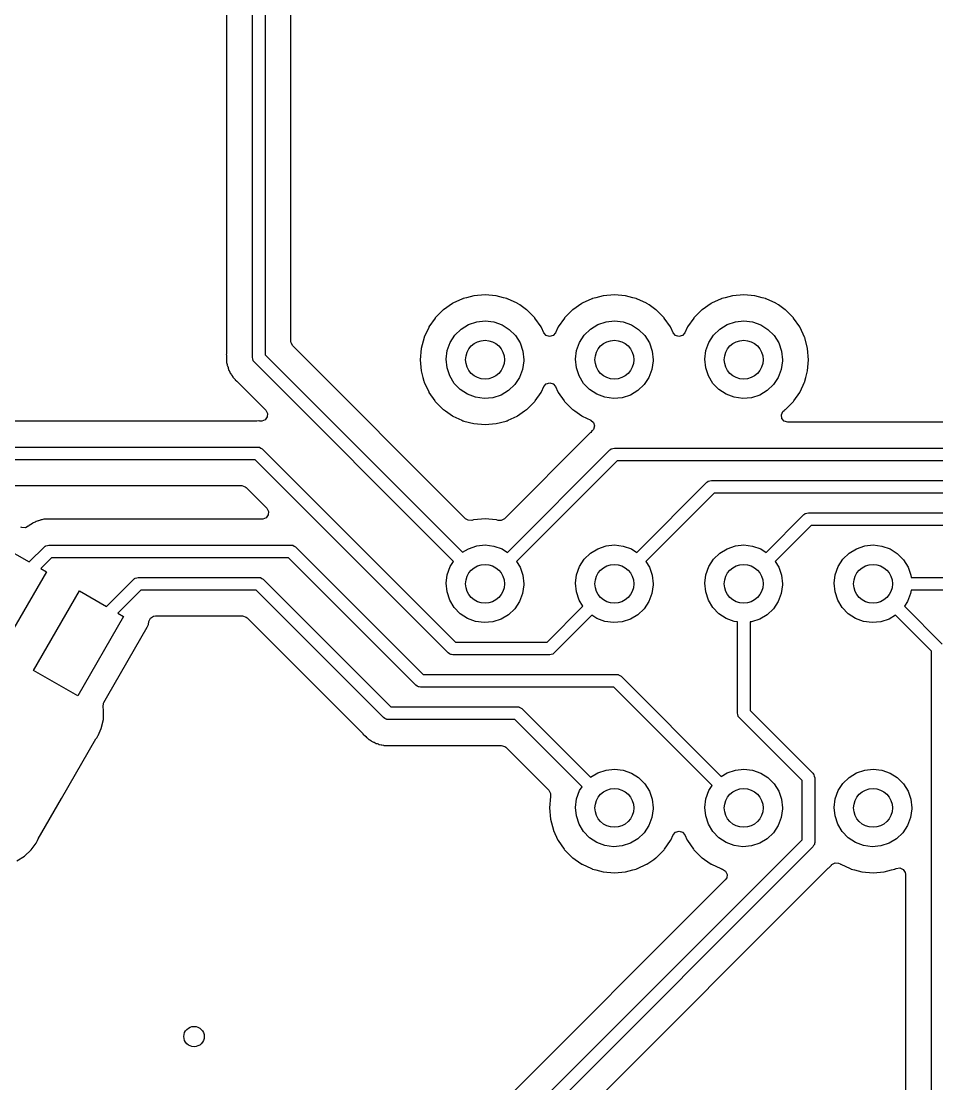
# Model space of a CAD drawing. Extents: x 189 to 319, y -167 to -61.
# Drawn here: x 236 to 253.98, y -136.18 to -115.32 of the extents above; entities that cross this region are included whole.
import ezdxf

# ---------------------------------------------------------------- set-up
doc = ezdxf.new("R2010")
doc.units = 0
doc.layers.add('BLACK', color=7, linetype='CONTINUOUS')

msp = doc.modelspace()

# ---------------------------------------------------------------- linework, layer by layer
at = {"layer": 'BLACK', "linetype": 'CONTINUOUS'}
for p, q in [((240.54, -121.921), (240.54, -111.03)), ((240.79, -110.978), (240.79, -121.869)), ((241.298, -121.606), (241.298, -111.057)), ((240.031, -112.582), (240.031, -121.842)), ((244.669, -120.77), (244.477, -120.859)), ((244.674, -120.768), (244.669, -120.77)), ((244.669, -120.77), (244.669, -120.77)), ((244.679, -120.766), (244.674, -120.768)), ((244.745, -120.749), (244.679, -120.766)), ((244.679, -120.766), (244.679, -120.766)), ((244.889, -120.71), (244.745, -120.749)), ((245.11, -120.691), (244.889, -120.71)), ((245.331, -120.71), (245.11, -120.691)), ((245.475, -120.749), (245.331, -120.71)), ((245.541, -120.766), (245.475, -120.749)), ((245.546, -120.768), (245.541, -120.766)), ((245.541, -120.766), (245.541, -120.766)), ((245.551, -120.77), (245.546, -120.768)), ((245.743, -120.859), (245.551, -120.77)), ((245.551, -120.77), (245.551, -120.77)), ((247.209, -120.77), (247.017, -120.859)), ((247.214, -120.768), (247.209, -120.77)), ((247.209, -120.77), (247.209, -120.77)), ((247.219, -120.766), (247.214, -120.768)), ((247.285, -120.749), (247.219, -120.766)), ((247.219, -120.766), (247.219, -120.766)), ((247.429, -120.71), (247.285, -120.749)), ((247.65, -120.691), (247.429, -120.71)), ((247.871, -120.71), (247.65, -120.691)), ((248.015, -120.749), (247.871, -120.71)), ((248.081, -120.766), (248.015, -120.749)), ((248.086, -120.768), (248.081, -120.766)), ((248.081, -120.766), (248.081, -120.766)), ((248.091, -120.77), (248.086, -120.768)), ((248.283, -120.859), (248.091, -120.77)), ((248.091, -120.77), (248.091, -120.77)), ((249.749, -120.77), (249.557, -120.859)), ((249.754, -120.768), (249.749, -120.77)), ((249.749, -120.77), (249.749, -120.77)), ((249.759, -120.766), (249.754, -120.768)), ((249.825, -120.749), (249.759, -120.766)), ((249.759, -120.766), (249.759, -120.766)), ((249.969, -120.71), (249.825, -120.749)), ((250.19, -120.691), (249.969, -120.71)), ((250.411, -120.71), (250.19, -120.691)), ((250.555, -120.749), (250.411, -120.71)), ((250.621, -120.766), (250.555, -120.749)), ((250.626, -120.768), (250.621, -120.766)), ((250.621, -120.766), (250.621, -120.766)), ((250.631, -120.77), (250.626, -120.768)), ((250.823, -120.859), (250.631, -120.77)), ((250.631, -120.77), (250.631, -120.77)), ((244.295, -120.986), (244.29, -120.989)), ((244.468, -120.865), (244.295, -120.986)), ((244.295, -120.986), (244.295, -120.986)), ((244.472, -120.862), (244.468, -120.865)), ((244.468, -120.865), (244.468, -120.865)), ((244.477, -120.859), (244.472, -120.862)), ((244.477, -120.859), (244.477, -120.859)), ((245.748, -120.862), (245.743, -120.859)), ((245.743, -120.859), (245.743, -120.859)), ((245.791, -120.892), (245.748, -120.862)), ((245.925, -120.986), (245.791, -120.892)), ((245.93, -120.989), (245.925, -120.986)), ((245.925, -120.986), (245.925, -120.986)), ((246.835, -120.986), (246.83, -120.989)), ((247.008, -120.865), (246.835, -120.986)), ((246.835, -120.986), (246.835, -120.986)), ((247.012, -120.862), (247.008, -120.865)), ((247.008, -120.865), (247.008, -120.865)), ((247.017, -120.859), (247.012, -120.862)), ((247.017, -120.859), (247.017, -120.859)), ((248.288, -120.862), (248.283, -120.859)), ((248.283, -120.859), (248.283, -120.859)), ((248.331, -120.892), (248.288, -120.862)), ((248.465, -120.986), (248.331, -120.892)), ((248.47, -120.989), (248.465, -120.986)), ((248.465, -120.986), (248.465, -120.986)), ((249.375, -120.986), (249.37, -120.989)), ((249.548, -120.865), (249.375, -120.986)), ((249.375, -120.986), (249.375, -120.986)), ((249.552, -120.862), (249.548, -120.865)), ((249.548, -120.865), (249.548, -120.865)), ((249.557, -120.859), (249.552, -120.862)), ((249.557, -120.859), (249.557, -120.859)), ((250.828, -120.862), (250.823, -120.859)), ((250.823, -120.859), (250.823, -120.859)), ((250.871, -120.892), (250.828, -120.862)), ((251.005, -120.986), (250.871, -120.892)), ((251.01, -120.989), (251.005, -120.986)), ((251.005, -120.986), (251.005, -120.986)), ((244.13, -121.151), (244.009, -121.324)), ((244.133, -121.146), (244.13, -121.151)), ((244.13, -121.151), (244.13, -121.151)), ((244.29, -120.989), (244.133, -121.146)), ((246.087, -121.146), (245.93, -120.989)), ((246.09, -121.151), (246.087, -121.146)), ((246.211, -121.324), (246.09, -121.151)), ((246.09, -121.151), (246.09, -121.151)), ((246.67, -121.151), (246.549, -121.324)), ((246.673, -121.146), (246.67, -121.151)), ((246.67, -121.151), (246.67, -121.151)), ((246.83, -120.989), (246.673, -121.146)), ((248.627, -121.146), (248.47, -120.989)), ((248.63, -121.151), (248.627, -121.146)), ((248.751, -121.324), (248.63, -121.151)), ((248.63, -121.151), (248.63, -121.151)), ((249.21, -121.151), (249.089, -121.324)), ((249.213, -121.146), (249.21, -121.151)), ((249.21, -121.151), (249.21, -121.151)), ((249.37, -120.989), (249.213, -121.146)), ((251.167, -121.146), (251.01, -120.989)), ((251.17, -121.151), (251.167, -121.146)), ((251.291, -121.324), (251.17, -121.151)), ((251.17, -121.151), (251.17, -121.151)), ((244.003, -121.333), (243.914, -121.525)), ((244.006, -121.328), (244.003, -121.333)), ((244.003, -121.333), (244.003, -121.333)), ((244.009, -121.324), (244.006, -121.328)), ((244.519, -121.484), (244.641, -121.366)), ((244.641, -121.366), (244.786, -121.277)), ((244.786, -121.277), (244.946, -121.222)), ((244.946, -121.222), (245.115, -121.204)), ((245.115, -121.204), (245.284, -121.224)), ((245.284, -121.224), (245.444, -121.281)), ((245.444, -121.281), (245.587, -121.372)), ((245.587, -121.372), (245.707, -121.493)), ((246.214, -121.328), (246.211, -121.324)), ((246.217, -121.333), (246.214, -121.328)), ((246.266, -121.438), (246.217, -121.333)), ((246.217, -121.333), (246.217, -121.333)), ((246.543, -121.333), (246.494, -121.438)), ((246.546, -121.328), (246.543, -121.333)), ((246.543, -121.333), (246.543, -121.333)), ((246.549, -121.324), (246.546, -121.328)), ((247.059, -121.484), (247.181, -121.366)), ((247.181, -121.366), (247.326, -121.277)), ((247.326, -121.277), (247.486, -121.222)), ((247.486, -121.222), (247.655, -121.204)), ((247.655, -121.204), (247.824, -121.224)), ((247.824, -121.224), (247.984, -121.281)), ((247.984, -121.281), (248.127, -121.372)), ((248.127, -121.372), (248.247, -121.493)), ((248.754, -121.328), (248.751, -121.324)), ((248.757, -121.333), (248.754, -121.328)), ((248.806, -121.438), (248.757, -121.333)), ((248.757, -121.333), (248.757, -121.333)), ((249.083, -121.333), (249.034, -121.438)), ((249.086, -121.328), (249.083, -121.333)), ((249.083, -121.333), (249.083, -121.333)), ((249.089, -121.324), (249.086, -121.328)), ((249.599, -121.484), (249.721, -121.366)), ((249.721, -121.366), (249.866, -121.277)), ((249.866, -121.277), (250.026, -121.222)), ((250.026, -121.222), (250.195, -121.204)), ((250.195, -121.204), (250.364, -121.224)), ((250.364, -121.224), (250.524, -121.281)), ((250.524, -121.281), (250.667, -121.372)), ((250.667, -121.372), (250.787, -121.493)), ((251.294, -121.328), (251.291, -121.324)), ((251.297, -121.333), (251.294, -121.328)), ((251.386, -121.525), (251.297, -121.333)), ((251.297, -121.333), (251.297, -121.333)), ((241.301, -121.633), (241.298, -121.606)), ((243.912, -121.53), (243.854, -121.745)), ((243.914, -121.525), (243.912, -121.53)), ((244.427, -121.627), (244.519, -121.484)), ((245.707, -121.493), (245.797, -121.637)), ((246.311, -121.491), (246.266, -121.438)), ((246.379, -121.511), (246.311, -121.491)), ((246.447, -121.492), (246.379, -121.511)), ((246.494, -121.438), (246.447, -121.492)), ((246.967, -121.627), (247.059, -121.484)), ((248.247, -121.493), (248.337, -121.637)), ((248.851, -121.491), (248.806, -121.438)), ((248.919, -121.511), (248.851, -121.491)), ((248.987, -121.492), (248.919, -121.511)), ((249.034, -121.438), (248.987, -121.492)), ((249.507, -121.627), (249.599, -121.484)), ((250.787, -121.493), (250.877, -121.637)), ((251.388, -121.53), (251.386, -121.525)), ((251.446, -121.745), (251.388, -121.53)), ((241.335, -121.696), (241.301, -121.633)), ((244.728, -125.088), (241.335, -121.696)), ((243.854, -121.745), (243.835, -121.966)), ((244.348, -121.955), (244.369, -121.787)), ((244.369, -121.787), (244.427, -121.627)), ((245.797, -121.637), (245.853, -121.797)), ((245.853, -121.797), (245.872, -121.966)), ((246.888, -121.955), (246.909, -121.787)), ((246.909, -121.787), (246.967, -121.627)), ((248.337, -121.637), (248.393, -121.797)), ((248.393, -121.797), (248.412, -121.966)), ((249.428, -121.955), (249.449, -121.787)), ((249.449, -121.787), (249.507, -121.627)), ((250.877, -121.637), (250.933, -121.797)), ((250.933, -121.797), (250.952, -121.966)), ((251.465, -121.966), (251.446, -121.745)), ((240.031, -121.853), (240.029, -121.861)), ((240.029, -121.861), (240.03, -121.869)), ((240.03, -121.869), (240.03, -121.869)), ((240.03, -121.869), (240.031, -121.929)), ((240.031, -121.842), (240.031, -121.853)), ((240.031, -121.929), (240.031, -121.933)), ((240.031, -121.933), (240.031, -121.961)), ((240.031, -121.961), (240.032, -121.965)), ((240.032, -121.965), (240.032, -121.965)), ((240.032, -121.965), (240.032, -121.965)), ((240.032, -121.965), (240.033, -121.977)), ((240.033, -121.977), (240.034, -122.021)), ((240.034, -122.021), (240.04, -122.04)), ((240.549, -121.951), (240.54, -121.921)), ((240.555, -121.981), (240.549, -121.951)), ((240.559, -121.986), (240.555, -121.981)), ((240.56, -121.989), (240.559, -121.986)), ((240.563, -121.992), (240.56, -121.989)), ((240.577, -122.009), (240.563, -121.992)), ((244.493, -125.926), (240.577, -122.009)), ((240.79, -121.869), (244.669, -125.748)), ((243.835, -121.966), (243.854, -122.187)), ((244.365, -122.124), (244.348, -121.955)), ((245.872, -121.987), (245.848, -122.156)), ((245.872, -121.966), (245.872, -121.987)), ((246.905, -122.124), (246.888, -121.955)), ((248.412, -121.987), (248.388, -122.156)), ((248.412, -121.966), (248.412, -121.987)), ((249.445, -122.124), (249.428, -121.955)), ((250.952, -121.987), (250.928, -122.156)), ((250.952, -121.966), (250.952, -121.987)), ((251.446, -122.187), (251.465, -121.966)), ((240.04, -122.04), (240.044, -122.06)), ((240.044, -122.06), (240.047, -122.08)), ((240.047, -122.08), (240.049, -122.087)), ((240.049, -122.087), (240.049, -122.087)), ((240.049, -122.087), (240.063, -122.121)), ((240.063, -122.121), (240.067, -122.132)), ((240.067, -122.132), (240.067, -122.134)), ((240.067, -122.134), (240.079, -122.175)), ((240.079, -122.175), (240.083, -122.181)), ((240.083, -122.181), (240.083, -122.181)), ((240.083, -122.181), (240.089, -122.192)), ((240.089, -122.192), (240.098, -122.21)), ((240.098, -122.21), (240.105, -122.229)), ((240.105, -122.229), (240.11, -122.235)), ((240.11, -122.235), (240.11, -122.235)), ((240.11, -122.235), (240.131, -122.264)), ((243.854, -122.187), (243.888, -122.316)), ((244.418, -122.286), (244.365, -122.124)), ((245.848, -122.156), (245.788, -122.314)), ((246.958, -122.286), (246.905, -122.124)), ((248.388, -122.156), (248.328, -122.314)), ((249.498, -122.286), (249.445, -122.124)), ((250.928, -122.156), (250.868, -122.314)), ((251.412, -122.316), (251.446, -122.187)), ((240.131, -122.264), (240.138, -122.274)), ((240.138, -122.274), (240.156, -122.305)), ((240.156, -122.305), (240.16, -122.312)), ((240.16, -122.312), (240.175, -122.327)), ((240.175, -122.327), (240.188, -122.342)), ((240.188, -122.342), (240.2, -122.358)), ((240.2, -122.358), (240.206, -122.363)), ((240.206, -122.363), (240.234, -122.386)), ((240.234, -122.386), (240.242, -122.394)), ((240.242, -122.394), (240.805, -122.957)), ((243.888, -122.316), (243.907, -122.385)), ((243.907, -122.385), (243.912, -122.402)), ((243.912, -122.402), (243.914, -122.407)), ((243.914, -122.407), (243.914, -122.407)), ((243.914, -122.407), (244.003, -122.599)), ((244.506, -122.431), (244.418, -122.286)), ((244.624, -122.553), (244.506, -122.431)), ((245.788, -122.314), (245.694, -122.456)), ((246.266, -122.494), (246.313, -122.44)), ((246.313, -122.44), (246.381, -122.421)), ((246.381, -122.421), (246.449, -122.441)), ((246.449, -122.441), (246.494, -122.494)), ((247.046, -122.431), (246.958, -122.286)), ((247.164, -122.553), (247.046, -122.431)), ((248.328, -122.314), (248.234, -122.456)), ((249.586, -122.431), (249.498, -122.286)), ((249.704, -122.553), (249.586, -122.431)), ((250.868, -122.314), (250.774, -122.456)), ((251.297, -122.599), (251.386, -122.407)), ((251.386, -122.407), (251.388, -122.402)), ((251.386, -122.407), (251.386, -122.407)), ((251.388, -122.402), (251.393, -122.385)), ((251.393, -122.385), (251.412, -122.316)), ((244.003, -122.599), (244.003, -122.599)), ((244.003, -122.599), (244.006, -122.604)), ((244.006, -122.604), (244.009, -122.608)), ((244.009, -122.608), (244.009, -122.608)), ((244.009, -122.608), (244.125, -122.774)), ((244.766, -122.646), (244.624, -122.553)), ((244.926, -122.705), (244.766, -122.646)), ((245.571, -122.573), (245.425, -122.66)), ((245.694, -122.456), (245.571, -122.573)), ((246.095, -122.774), (246.211, -122.608)), ((246.211, -122.608), (246.214, -122.604)), ((246.211, -122.608), (246.211, -122.608)), ((246.214, -122.604), (246.217, -122.599)), ((246.217, -122.599), (246.266, -122.494)), ((246.217, -122.599), (246.217, -122.599)), ((246.494, -122.494), (246.543, -122.599)), ((246.543, -122.599), (246.543, -122.599)), ((246.543, -122.599), (246.546, -122.604)), ((246.546, -122.604), (246.549, -122.608)), ((246.549, -122.608), (246.549, -122.608)), ((246.549, -122.608), (246.665, -122.774)), ((247.306, -122.646), (247.164, -122.553)), ((247.466, -122.705), (247.306, -122.646)), ((248.111, -122.573), (247.965, -122.66)), ((248.234, -122.456), (248.111, -122.573)), ((249.846, -122.646), (249.704, -122.553)), ((250.006, -122.705), (249.846, -122.646)), ((250.651, -122.573), (250.505, -122.66)), ((250.774, -122.456), (250.651, -122.573)), ((251.175, -122.774), (251.291, -122.608)), ((251.291, -122.608), (251.294, -122.604)), ((251.291, -122.608), (251.291, -122.608)), ((251.294, -122.604), (251.297, -122.599)), ((251.297, -122.599), (251.297, -122.599)), ((244.125, -122.774), (244.133, -122.786)), ((244.133, -122.786), (244.29, -122.943)), ((245.094, -122.728), (244.926, -122.705)), ((245.263, -122.712), (245.094, -122.728)), ((245.425, -122.66), (245.263, -122.712)), ((245.93, -122.943), (246.087, -122.786)), ((246.087, -122.786), (246.095, -122.774)), ((246.665, -122.774), (246.673, -122.786)), ((246.673, -122.786), (246.83, -122.943)), ((247.634, -122.728), (247.466, -122.705)), ((247.803, -122.712), (247.634, -122.728)), ((247.965, -122.66), (247.803, -122.712)), ((250.174, -122.728), (250.006, -122.705)), ((250.343, -122.712), (250.174, -122.728)), ((250.505, -122.66), (250.343, -122.712)), ((251.01, -122.943), (251.167, -122.786)), ((251.167, -122.786), (251.175, -122.774)), ((240.805, -122.957), (240.839, -123.02)), ((240.839, -123.02), (240.834, -123.09)), ((244.29, -122.943), (244.295, -122.946)), ((244.295, -122.946), (244.295, -122.946)), ((244.295, -122.946), (244.332, -122.972)), ((244.332, -122.972), (244.472, -123.071)), ((244.472, -123.071), (244.477, -123.073)), ((244.477, -123.073), (244.477, -123.073)), ((244.477, -123.073), (244.655, -123.156)), ((245.565, -123.156), (245.743, -123.073)), ((245.743, -123.073), (245.748, -123.071)), ((245.743, -123.073), (245.743, -123.073)), ((245.748, -123.071), (245.888, -122.972)), ((245.888, -122.972), (245.925, -122.946)), ((245.925, -122.946), (245.93, -122.943)), ((245.925, -122.946), (245.925, -122.946)), ((246.83, -122.943), (246.835, -122.946)), ((246.835, -122.946), (246.835, -122.946)), ((246.835, -122.946), (246.872, -122.972)), ((246.872, -122.972), (247.012, -123.071)), ((247.012, -123.071), (247.017, -123.073)), ((247.017, -123.073), (247.017, -123.073)), ((247.017, -123.073), (247.185, -123.151)), ((250.93, -123.048), (250.959, -122.983)), ((250.94, -123.118), (250.93, -123.048)), ((250.959, -122.983), (250.982, -122.962)), ((250.982, -122.962), (251.005, -122.946)), ((251.005, -122.946), (251.01, -122.943)), ((251.005, -122.946), (251.005, -122.946)), ((240.61, -123.172), (234.999, -123.172)), ((240.622, -123.172), (240.61, -123.172)), ((240.626, -123.171), (240.622, -123.172)), ((240.666, -123.168), (240.626, -123.171)), ((240.674, -123.169), (240.666, -123.168)), ((240.686, -123.171), (240.674, -123.169)), ((240.706, -123.172), (240.686, -123.171)), ((240.716, -123.172), (240.706, -123.172)), ((240.725, -123.172), (240.716, -123.172)), ((240.792, -123.147), (240.725, -123.172)), ((240.834, -123.09), (240.792, -123.147)), ((244.655, -123.156), (244.674, -123.164)), ((244.674, -123.164), (244.679, -123.166)), ((244.679, -123.166), (244.679, -123.166)), ((244.679, -123.166), (244.694, -123.17)), ((244.694, -123.17), (244.889, -123.222)), ((244.889, -123.222), (245.11, -123.241)), ((245.11, -123.241), (245.331, -123.222)), ((245.331, -123.222), (245.526, -123.17)), ((245.526, -123.17), (245.541, -123.166)), ((245.541, -123.166), (245.546, -123.164)), ((245.541, -123.166), (245.541, -123.166)), ((245.546, -123.164), (245.565, -123.156)), ((247.185, -123.151), (247.238, -123.198)), ((247.258, -123.266), (247.237, -123.334)), ((247.238, -123.198), (247.258, -123.266)), ((250.986, -123.171), (250.94, -123.118)), ((251.055, -123.191), (250.986, -123.171)), ((256.945, -123.191), (251.055, -123.191)), ((247.178, -123.402), (245.492, -125.088)), ((247.186, -123.394), (247.178, -123.402)), ((247.209, -123.366), (247.186, -123.394)), ((247.214, -123.36), (247.209, -123.366)), ((247.219, -123.356), (247.214, -123.36)), ((247.237, -123.334), (247.219, -123.356)), ((229.486, -123.681), (240.646, -123.681)), ((240.646, -123.681), (240.668, -123.684)), ((240.668, -123.684), (240.673, -123.684)), ((240.673, -123.684), (240.675, -123.685)), ((240.675, -123.685), (240.681, -123.686)), ((240.681, -123.686), (240.707, -123.703)), ((240.707, -123.703), (240.734, -123.718)), ((240.734, -123.718), (244.527, -127.51)), ((245.551, -125.749), (247.563, -123.737)), ((247.563, -123.737), (247.58, -123.723)), ((247.58, -123.723), (247.583, -123.72)), ((247.583, -123.72), (247.586, -123.719)), ((247.586, -123.719), (247.591, -123.715)), ((247.591, -123.715), (247.621, -123.709)), ((247.621, -123.709), (247.651, -123.7)), ((247.651, -123.7), (260.349, -123.7)), ((240.594, -123.931), (229.423, -123.931)), ((244.387, -127.723), (240.594, -123.931)), ((247.703, -123.95), (245.728, -125.925)), ((260.297, -123.95), (247.703, -123.95)), ((229.79, -124.439), (240.331, -124.439)), ((240.331, -124.439), (240.399, -124.459)), ((240.399, -124.459), (240.42, -124.476)), ((240.42, -124.476), (240.826, -124.881)), ((248.091, -125.749), (249.468, -124.372)), ((249.468, -124.372), (249.485, -124.358)), ((249.485, -124.358), (249.488, -124.355)), ((249.488, -124.355), (249.491, -124.354)), ((249.491, -124.354), (249.496, -124.35)), ((249.496, -124.35), (249.526, -124.344)), ((249.526, -124.344), (249.556, -124.335)), ((249.556, -124.335), (258.444, -124.335)), ((249.608, -124.585), (248.268, -125.925)), ((258.392, -124.585), (249.608, -124.585)), ((240.826, -124.881), (240.86, -124.944)), ((240.86, -124.944), (240.854, -125.015)), ((236.272, -125.154), (236.255, -125.163)), ((236.283, -125.148), (236.272, -125.154)), ((236.29, -125.144), (236.283, -125.148)), ((236.283, -125.148), (236.283, -125.148)), ((236.297, -125.142), (236.29, -125.144)), ((236.332, -125.132), (236.297, -125.142)), ((236.297, -125.142), (236.297, -125.142)), ((236.343, -125.128), (236.332, -125.132)), ((236.377, -125.114), (236.343, -125.128)), ((236.385, -125.112), (236.377, -125.114)), ((236.377, -125.114), (236.377, -125.114)), ((236.392, -125.111), (236.385, -125.112)), ((236.405, -125.109), (236.392, -125.111)), ((236.392, -125.111), (236.392, -125.111)), ((236.424, -125.105), (236.405, -125.109)), ((236.443, -125.099), (236.424, -125.105)), ((236.451, -125.099), (236.443, -125.099)), ((236.455, -125.099), (236.451, -125.099)), ((236.488, -125.098), (236.455, -125.099)), ((236.5, -125.097), (236.488, -125.098)), ((236.504, -125.096), (236.5, -125.097)), ((236.5, -125.097), (236.5, -125.097)), ((236.5, -125.097), (236.5, -125.097)), ((236.531, -125.096), (236.504, -125.096)), ((236.535, -125.096), (236.531, -125.096)), ((236.596, -125.095), (236.535, -125.096)), ((236.603, -125.094), (236.596, -125.095)), ((236.596, -125.095), (236.596, -125.095)), ((236.611, -125.096), (236.603, -125.094)), ((236.622, -125.096), (236.611, -125.096)), ((240.736, -125.096), (236.622, -125.096)), ((240.745, -125.096), (240.736, -125.096)), ((240.812, -125.071), (240.745, -125.096)), ((240.854, -125.015), (240.812, -125.071)), ((244.779, -125.119), (244.728, -125.088)), ((244.849, -125.121), (244.779, -125.119)), ((244.883, -125.111), (244.849, -125.121)), ((244.889, -125.11), (244.883, -125.111)), ((244.883, -125.111), (244.883, -125.111)), ((245.11, -125.091), (244.889, -125.11)), ((245.331, -125.11), (245.11, -125.091)), ((245.337, -125.111), (245.331, -125.11)), ((245.371, -125.121), (245.337, -125.111)), ((245.337, -125.111), (245.337, -125.111)), ((245.43, -125.122), (245.371, -125.121)), ((245.492, -125.088), (245.43, -125.122)), ((250.631, -125.749), (251.373, -125.007)), ((251.373, -125.007), (251.39, -124.993)), ((251.39, -124.993), (251.393, -124.99)), ((251.393, -124.99), (251.396, -124.989)), ((251.396, -124.989), (251.401, -124.985)), ((251.401, -124.985), (251.431, -124.979)), ((251.431, -124.979), (251.461, -124.97)), ((251.461, -124.97), (256.539, -124.97)), ((236.011, -125.262), (235.992, -125.253)), ((236.082, -125.267), (236.011, -125.262)), ((236.14, -125.236), (236.082, -125.267)), ((236.142, -125.235), (236.14, -125.236)), ((236.14, -125.236), (236.14, -125.236)), ((236.144, -125.233), (236.142, -125.235)), ((236.152, -125.225), (236.144, -125.233)), ((236.159, -125.221), (236.152, -125.225)), ((236.19, -125.203), (236.159, -125.221)), ((236.159, -125.221), (236.159, -125.221)), ((236.2, -125.196), (236.19, -125.203)), ((236.229, -125.175), (236.2, -125.196)), ((236.236, -125.17), (236.229, -125.175)), ((236.229, -125.175), (236.229, -125.175)), ((236.255, -125.163), (236.236, -125.17)), ((251.513, -125.22), (250.808, -125.925)), ((256.487, -125.22), (251.513, -125.22)), ((235.63, -125.631), (236.159, -125.937)), ((236.159, -125.937), (236.455, -125.642)), ((236.455, -125.642), (236.473, -125.628)), ((236.473, -125.628), (236.476, -125.625)), ((236.476, -125.625), (236.479, -125.624)), ((236.479, -125.624), (236.484, -125.62)), ((236.484, -125.62), (236.514, -125.614)), ((236.514, -125.614), (236.543, -125.605)), ((236.543, -125.605), (241.3, -125.605)), ((241.3, -125.605), (241.322, -125.608)), ((241.322, -125.608), (241.327, -125.608)), ((241.327, -125.608), (241.329, -125.609)), ((241.329, -125.609), (241.336, -125.61)), ((241.336, -125.61), (241.361, -125.627)), ((241.361, -125.627), (241.388, -125.642)), ((241.388, -125.642), (243.892, -128.145)), ((244.669, -125.748), (244.786, -125.677)), ((244.786, -125.677), (244.946, -125.622)), ((244.946, -125.622), (245.115, -125.604)), ((245.115, -125.604), (245.284, -125.624)), ((245.284, -125.624), (245.444, -125.681)), ((245.444, -125.681), (245.551, -125.749)), ((247.059, -125.884), (247.181, -125.766)), ((247.181, -125.766), (247.326, -125.677)), ((247.326, -125.677), (247.486, -125.622)), ((247.486, -125.622), (247.655, -125.604)), ((247.655, -125.604), (247.824, -125.624)), ((247.824, -125.624), (247.984, -125.681)), ((247.984, -125.681), (248.091, -125.749)), ((249.599, -125.884), (249.721, -125.766)), ((249.721, -125.766), (249.866, -125.677)), ((249.866, -125.677), (250.026, -125.622)), ((250.026, -125.622), (250.195, -125.604)), ((250.195, -125.604), (250.364, -125.624)), ((250.364, -125.624), (250.524, -125.681)), ((250.524, -125.681), (250.631, -125.749)), ((252.139, -125.884), (252.261, -125.766)), ((252.261, -125.766), (252.406, -125.677)), ((252.406, -125.677), (252.566, -125.622)), ((252.566, -125.622), (252.735, -125.604)), ((252.735, -125.604), (252.904, -125.624)), ((252.904, -125.624), (253.064, -125.681)), ((253.064, -125.681), (253.207, -125.772)), ((253.207, -125.772), (253.327, -125.893)), ((236.595, -125.855), (236.383, -126.067)), ((241.248, -125.855), (236.595, -125.855)), ((243.752, -128.358), (241.248, -125.855)), ((244.427, -126.027), (244.493, -125.926)), ((245.728, -125.925), (245.797, -126.037)), ((246.967, -126.027), (247.059, -125.884)), ((248.268, -125.925), (248.337, -126.037)), ((249.507, -126.027), (249.599, -125.884)), ((250.808, -125.925), (250.877, -126.037)), ((252.047, -126.027), (252.139, -125.884)), ((253.327, -125.893), (253.417, -126.037)), ((236.496, -126.131), (235.596, -127.69)), ((236.383, -126.067), (236.496, -126.131)), ((244.348, -126.355), (244.369, -126.187)), ((244.369, -126.187), (244.427, -126.027)), ((245.797, -126.037), (245.853, -126.197)), ((245.853, -126.197), (245.872, -126.366)), ((246.888, -126.355), (246.909, -126.187)), ((246.909, -126.187), (246.967, -126.027)), ((248.337, -126.037), (248.393, -126.197)), ((248.393, -126.197), (248.412, -126.366)), ((249.428, -126.355), (249.449, -126.187)), ((249.449, -126.187), (249.507, -126.027)), ((250.877, -126.037), (250.933, -126.197)), ((250.933, -126.197), (250.952, -126.366)), ((251.968, -126.355), (251.989, -126.187)), ((251.989, -126.187), (252.047, -126.027)), ((253.417, -126.037), (253.473, -126.197)), ((253.473, -126.197), (253.478, -126.241)), ((237.675, -126.812), (238.211, -126.277)), ((238.211, -126.277), (238.228, -126.263)), ((238.228, -126.263), (238.231, -126.26)), ((238.231, -126.26), (238.234, -126.259)), ((238.234, -126.259), (238.239, -126.255)), ((238.239, -126.255), (238.269, -126.249)), ((238.269, -126.249), (238.299, -126.24)), ((238.299, -126.24), (240.665, -126.24)), ((240.665, -126.24), (240.687, -126.243)), ((240.687, -126.243), (240.692, -126.243)), ((240.692, -126.243), (240.694, -126.244)), ((240.694, -126.244), (240.701, -126.245)), ((240.701, -126.245), (240.726, -126.262)), ((240.726, -126.262), (240.753, -126.277)), ((240.753, -126.277), (243.257, -128.78)), ((244.365, -126.524), (244.348, -126.355)), ((245.872, -126.387), (245.848, -126.556)), ((245.872, -126.366), (245.872, -126.387)), ((246.905, -126.524), (246.888, -126.355)), ((248.412, -126.387), (248.388, -126.556)), ((248.412, -126.366), (248.412, -126.387)), ((249.445, -126.524), (249.428, -126.355)), ((250.952, -126.387), (250.928, -126.556)), ((250.952, -126.366), (250.952, -126.387)), ((251.985, -126.524), (251.968, -126.355)), ((253.478, -126.241), (254.523, -126.241)), ((236.245, -128.065), (237.145, -126.506)), ((237.145, -126.506), (237.675, -126.812)), ((238.351, -126.49), (237.899, -126.942)), ((240.613, -126.49), (238.351, -126.49)), ((243.117, -128.993), (240.613, -126.49)), ((244.418, -126.686), (244.365, -126.524)), ((245.848, -126.556), (245.788, -126.714)), ((246.958, -126.686), (246.905, -126.524)), ((248.388, -126.556), (248.328, -126.714)), ((249.498, -126.686), (249.445, -126.524)), ((250.928, -126.556), (250.868, -126.714)), ((252.038, -126.686), (251.985, -126.524)), ((253.468, -126.556), (253.408, -126.714)), ((253.477, -126.491), (253.468, -126.556)), ((254.521, -126.491), (253.477, -126.491)), ((244.506, -126.831), (244.418, -126.686)), ((245.788, -126.714), (245.694, -126.856)), ((246.329, -127.51), (247.032, -126.807)), ((247.032, -126.807), (246.958, -126.686)), ((248.328, -126.714), (248.234, -126.856)), ((249.586, -126.831), (249.498, -126.686)), ((250.868, -126.714), (250.774, -126.856)), ((252.126, -126.831), (252.038, -126.686)), ((253.408, -126.714), (253.347, -126.806)), ((253.347, -126.806), (254.088, -127.548)), ((238.011, -127.006), (237.111, -128.565)), ((237.899, -126.942), (238.011, -127.006)), ((238.541, -127.04), (238.602, -127.003)), ((238.602, -127.003), (238.635, -126.998)), ((238.635, -126.998), (240.35, -126.998)), ((240.35, -126.998), (240.419, -127.019)), ((240.419, -127.019), (240.44, -127.035)), ((240.44, -127.035), (242.701, -129.297)), ((244.624, -126.953), (244.506, -126.831)), ((244.766, -127.046), (244.624, -126.953)), ((245.571, -126.973), (245.425, -127.06)), ((245.694, -126.856), (245.571, -126.973)), ((247.21, -126.983), (246.469, -127.723)), ((247.306, -127.046), (247.21, -126.983)), ((248.111, -126.973), (247.965, -127.06)), ((248.234, -126.856), (248.111, -126.973)), ((249.704, -126.953), (249.586, -126.831)), ((249.846, -127.046), (249.704, -126.953)), ((250.651, -126.973), (250.505, -127.06)), ((250.774, -126.856), (250.651, -126.973)), ((252.244, -126.953), (252.126, -126.831)), ((252.386, -127.046), (252.244, -126.953)), ((253.172, -126.984), (253.045, -127.06)), ((253.875, -127.688), (253.172, -126.984)), ((237.7, -128.562), (238.476, -127.219)), ((238.476, -127.219), (238.501, -127.162)), ((238.501, -127.162), (238.51, -127.104)), ((238.51, -127.104), (238.541, -127.04)), ((244.926, -127.105), (244.766, -127.046)), ((245.094, -127.128), (244.926, -127.105)), ((245.263, -127.112), (245.094, -127.128)), ((245.425, -127.06), (245.263, -127.112)), ((247.466, -127.105), (247.306, -127.046)), ((247.634, -127.128), (247.466, -127.105)), ((247.803, -127.112), (247.634, -127.128)), ((247.965, -127.06), (247.803, -127.112)), ((250.006, -127.105), (249.846, -127.046)), ((250.065, -127.113), (250.006, -127.105)), ((250.065, -128.905), (250.065, -127.113)), ((250.343, -127.112), (250.315, -127.115)), ((250.315, -127.115), (250.315, -128.853)), ((250.505, -127.06), (250.343, -127.112)), ((252.546, -127.105), (252.386, -127.046)), ((252.714, -127.128), (252.546, -127.105)), ((252.883, -127.112), (252.714, -127.128)), ((253.045, -127.06), (252.883, -127.112)), ((244.527, -127.51), (246.329, -127.51)), ((244.414, -127.738), (244.387, -127.723)), ((244.439, -127.755), (244.414, -127.738)), ((244.446, -127.756), (244.439, -127.755)), ((244.448, -127.757), (244.446, -127.756)), ((244.453, -127.757), (244.448, -127.757)), ((244.475, -127.76), (244.453, -127.757)), ((246.381, -127.76), (244.475, -127.76)), ((246.411, -127.751), (246.381, -127.76)), ((246.441, -127.745), (246.411, -127.751)), ((246.446, -127.741), (246.441, -127.745)), ((246.449, -127.74), (246.446, -127.741)), ((246.452, -127.737), (246.449, -127.74)), ((246.469, -127.723), (246.452, -127.737)), ((253.875, -147.903), (253.875, -127.688)), ((237.111, -128.565), (236.245, -128.065)), ((243.892, -128.145), (247.694, -128.145)), ((247.694, -128.145), (247.716, -128.148)), ((247.716, -128.148), (247.721, -128.148)), ((247.721, -128.148), (247.723, -128.149)), ((247.723, -128.149), (247.729, -128.15)), ((247.729, -128.15), (247.755, -128.167)), ((247.755, -128.167), (247.782, -128.182)), ((247.782, -128.182), (249.749, -130.148)), ((243.779, -128.373), (243.752, -128.358)), ((243.804, -128.39), (243.779, -128.373)), ((243.811, -128.391), (243.804, -128.39)), ((243.813, -128.392), (243.811, -128.391)), ((243.818, -128.392), (243.813, -128.392)), ((243.84, -128.395), (243.818, -128.392)), ((247.642, -128.395), (243.84, -128.395)), ((249.573, -130.326), (247.642, -128.395)), ((237.617, -128.708), (237.623, -128.695)), ((237.623, -128.695), (237.7, -128.562)), ((237.608, -128.779), (237.617, -128.708)), ((237.619, -128.845), (237.608, -128.779)), ((237.617, -128.929), (237.62, -128.857)), ((237.62, -128.851), (237.619, -128.845)), ((237.62, -128.857), (237.62, -128.851)), ((237.62, -128.857), (237.62, -128.857)), ((243.257, -128.78), (245.745, -128.78)), ((245.745, -128.78), (245.767, -128.783)), ((245.767, -128.783), (245.772, -128.783)), ((245.772, -128.783), (245.774, -128.784)), ((245.774, -128.784), (245.781, -128.785)), ((245.781, -128.785), (245.806, -128.802)), ((245.806, -128.802), (245.833, -128.817)), ((245.833, -128.817), (247.182, -130.165)), ((250.074, -128.935), (250.065, -128.905)), ((250.315, -128.853), (251.548, -130.087)), ((237.574, -129.204), (237.614, -129.03)), ((237.614, -129.03), (237.617, -128.929)), ((243.144, -129.008), (243.117, -128.993)), ((243.169, -129.025), (243.144, -129.008)), ((243.176, -129.026), (243.169, -129.025)), ((243.178, -129.027), (243.176, -129.026)), ((243.183, -129.027), (243.178, -129.027)), ((243.205, -129.03), (243.183, -129.027)), ((245.693, -129.03), (243.205, -129.03)), ((247.016, -130.352), (245.693, -129.03)), ((250.08, -128.965), (250.074, -128.935)), ((250.084, -128.97), (250.08, -128.965)), ((250.085, -128.973), (250.084, -128.97)), ((250.088, -128.976), (250.085, -128.973)), ((250.102, -128.993), (250.088, -128.976)), ((251.335, -130.227), (250.102, -128.993)), ((237.509, -129.347), (237.571, -129.21)), ((237.571, -129.21), (237.574, -129.204)), ((237.571, -129.21), (237.571, -129.21)), ((242.701, -129.297), (242.709, -129.306)), ((242.709, -129.306), (242.713, -129.312)), ((242.713, -129.312), (242.719, -129.317)), ((242.719, -129.317), (242.763, -129.359)), ((236.794, -130.58), (237.469, -129.411)), ((237.469, -129.411), (237.481, -129.394)), ((237.481, -129.394), (237.491, -129.382)), ((237.491, -129.382), (237.494, -129.378)), ((237.494, -129.378), (237.5, -129.367)), ((237.5, -129.367), (237.502, -129.363)), ((237.502, -129.363), (237.506, -129.353)), ((237.502, -129.363), (237.502, -129.363)), ((237.506, -129.353), (237.509, -129.347)), ((242.763, -129.359), (242.766, -129.361)), ((242.766, -129.361), (242.785, -129.381)), ((242.785, -129.381), (242.788, -129.384)), ((242.788, -129.384), (242.797, -129.391)), ((242.797, -129.391), (242.83, -129.422)), ((242.83, -129.422), (242.837, -129.425)), ((242.837, -129.425), (242.847, -129.431)), ((242.847, -129.431), (242.864, -129.442)), ((242.864, -129.442), (242.88, -129.455)), ((242.88, -129.455), (242.921, -129.472)), ((242.921, -129.472), (242.931, -129.477)), ((242.931, -129.477), (242.97, -129.499)), ((242.97, -129.499), (242.978, -129.501)), ((242.978, -129.501), (242.978, -129.501)), ((242.978, -129.501), (242.99, -129.504)), ((242.99, -129.504), (243.008, -129.51)), ((243.008, -129.51), (243.027, -129.518)), ((243.027, -129.518), (243.035, -129.519)), ((243.035, -129.519), (243.035, -129.519)), ((243.035, -129.519), (243.071, -129.525)), ((243.071, -129.525), (243.082, -129.528)), ((243.082, -129.528), (243.117, -129.537)), ((243.117, -129.537), (243.125, -129.538)), ((243.125, -129.538), (243.145, -129.538)), ((243.145, -129.538), (243.165, -129.54)), ((243.198, -129.542), (243.229, -129.539)), ((243.229, -129.539), (243.241, -129.538)), ((243.241, -129.538), (245.43, -129.538)), ((245.43, -129.538), (245.499, -129.559)), ((243.165, -129.54), (243.185, -129.543)), ((243.185, -129.543), (243.193, -129.542)), ((243.193, -129.542), (243.198, -129.542)), ((245.499, -129.559), (245.52, -129.575)), ((245.52, -129.575), (246.363, -130.418)), ((247.182, -130.165), (247.326, -130.077)), ((247.326, -130.077), (247.486, -130.022)), ((247.486, -130.022), (247.655, -130.004)), ((247.655, -130.004), (247.824, -130.024)), ((247.824, -130.024), (247.984, -130.081)), ((247.984, -130.081), (248.127, -130.172)), ((249.749, -130.148), (249.866, -130.077)), ((249.866, -130.077), (250.026, -130.022)), ((250.026, -130.022), (250.195, -130.004)), ((250.195, -130.004), (250.364, -130.024)), ((250.364, -130.024), (250.524, -130.081)), ((250.524, -130.081), (250.667, -130.172)), ((251.548, -130.087), (251.562, -130.104)), ((251.562, -130.104), (251.565, -130.107)), ((251.565, -130.107), (251.566, -130.11)), ((251.566, -130.11), (251.57, -130.115)), ((251.57, -130.115), (251.576, -130.145)), ((251.576, -130.145), (251.585, -130.175)), ((252.261, -130.166), (252.406, -130.077)), ((252.406, -130.077), (252.566, -130.022)), ((252.566, -130.022), (252.735, -130.004)), ((252.735, -130.004), (252.904, -130.024)), ((252.904, -130.024), (253.064, -130.081)), ((253.064, -130.081), (253.207, -130.172)), ((246.967, -130.427), (247.016, -130.352)), ((248.127, -130.172), (248.247, -130.293)), ((248.247, -130.293), (248.337, -130.437)), ((249.507, -130.427), (249.573, -130.326)), ((250.667, -130.172), (250.787, -130.293)), ((250.787, -130.293), (250.877, -130.437)), ((251.335, -131.393), (251.335, -130.227)), ((251.585, -130.175), (251.585, -131.445)), ((252.047, -130.427), (252.139, -130.284)), ((252.139, -130.284), (252.261, -130.166)), ((253.207, -130.172), (253.327, -130.293)), ((253.327, -130.293), (253.417, -130.437)), ((236.335, -131.376), (236.794, -130.58)), ((246.363, -130.418), (246.397, -130.481)), ((246.394, -130.545), (246.375, -130.766)), ((246.395, -130.539), (246.394, -130.545)), ((246.397, -130.481), (246.395, -130.534)), ((246.395, -130.534), (246.396, -130.534)), ((246.396, -130.534), (246.395, -130.539)), ((246.909, -130.587), (246.967, -130.427)), ((248.337, -130.437), (248.393, -130.597)), ((249.449, -130.587), (249.507, -130.427)), ((250.877, -130.437), (250.933, -130.597)), ((251.989, -130.587), (252.047, -130.427)), ((253.417, -130.437), (253.473, -130.597)), ((246.375, -130.766), (246.394, -130.987)), ((246.888, -130.755), (246.909, -130.587)), ((246.905, -130.924), (246.888, -130.755)), ((248.412, -130.787), (248.388, -130.956)), ((248.393, -130.597), (248.412, -130.766)), ((248.412, -130.766), (248.412, -130.787)), ((249.428, -130.755), (249.449, -130.587)), ((249.445, -130.924), (249.428, -130.755)), ((250.952, -130.787), (250.928, -130.956)), ((250.933, -130.597), (250.952, -130.766)), ((250.952, -130.766), (250.952, -130.787)), ((251.968, -130.755), (251.989, -130.587)), ((251.985, -130.924), (251.968, -130.755)), ((253.492, -130.787), (253.468, -130.956)), ((253.473, -130.597), (253.492, -130.766)), ((253.492, -130.766), (253.492, -130.787)), ((246.394, -130.987), (246.452, -131.202)), ((246.958, -131.086), (246.905, -130.924)), ((248.388, -130.956), (248.328, -131.114)), ((249.498, -131.086), (249.445, -130.924)), ((250.928, -130.956), (250.868, -131.114)), ((252.038, -131.086), (251.985, -130.924)), ((253.468, -130.956), (253.408, -131.114)), ((246.452, -131.202), (246.454, -131.207)), ((246.454, -131.207), (246.454, -131.207)), ((246.454, -131.207), (246.543, -131.399)), ((247.046, -131.231), (246.958, -131.086)), ((248.328, -131.114), (248.234, -131.256)), ((249.586, -131.231), (249.498, -131.086)), ((250.868, -131.114), (250.774, -131.256)), ((252.126, -131.231), (252.038, -131.086)), ((253.408, -131.114), (253.314, -131.256)), ((236.311, -131.42), (236.319, -131.404)), ((236.319, -131.404), (236.335, -131.376)), ((241.212, -141.517), (251.335, -131.393)), ((246.543, -131.399), (246.543, -131.399)), ((246.543, -131.399), (246.546, -131.404)), ((246.546, -131.404), (246.549, -131.408)), ((246.549, -131.408), (246.549, -131.408)), ((246.549, -131.408), (246.664, -131.573)), ((247.164, -131.353), (247.046, -131.231)), ((247.306, -131.446), (247.164, -131.353)), ((248.111, -131.373), (247.965, -131.46)), ((248.234, -131.256), (248.111, -131.373)), ((248.636, -131.573), (248.751, -131.408)), ((248.751, -131.408), (248.754, -131.404)), ((248.751, -131.408), (248.751, -131.408)), ((248.754, -131.404), (248.757, -131.399)), ((248.757, -131.399), (248.806, -131.294)), ((248.757, -131.399), (248.757, -131.399)), ((248.806, -131.294), (248.853, -131.24)), ((248.853, -131.24), (248.921, -131.221)), ((248.921, -131.221), (248.989, -131.241)), ((248.989, -131.241), (249.034, -131.294)), ((249.034, -131.294), (249.083, -131.399)), ((249.083, -131.399), (249.083, -131.399)), ((249.083, -131.399), (249.086, -131.404)), ((249.086, -131.404), (249.089, -131.408)), ((249.089, -131.408), (249.089, -131.408)), ((249.089, -131.408), (249.204, -131.573)), ((249.704, -131.353), (249.586, -131.231)), ((249.846, -131.446), (249.704, -131.353)), ((250.651, -131.373), (250.505, -131.46)), ((250.774, -131.256), (250.651, -131.373)), ((252.244, -131.353), (252.126, -131.231)), ((252.386, -131.446), (252.244, -131.353)), ((253.191, -131.373), (253.045, -131.46)), ((253.314, -131.256), (253.191, -131.373)), ((236.074, -131.704), (236.191, -131.595)), ((236.191, -131.595), (236.196, -131.591)), ((236.191, -131.595), (236.191, -131.595)), ((236.196, -131.591), (236.274, -131.482)), ((236.274, -131.482), (236.279, -131.475)), ((236.279, -131.475), (236.291, -131.46)), ((236.291, -131.46), (236.294, -131.457)), ((236.291, -131.46), (236.291, -131.46)), ((236.294, -131.457), (236.297, -131.452)), ((236.297, -131.452), (236.298, -131.45)), ((236.297, -131.452), (236.297, -131.452)), ((236.298, -131.45), (236.3, -131.446)), ((236.3, -131.446), (236.311, -131.42)), ((251.548, -131.533), (241.425, -141.657)), ((246.664, -131.573), (246.673, -131.586)), ((246.673, -131.586), (246.83, -131.743)), ((247.466, -131.505), (247.306, -131.446)), ((247.634, -131.528), (247.466, -131.505)), ((247.803, -131.512), (247.634, -131.528)), ((247.965, -131.46), (247.803, -131.512)), ((248.47, -131.743), (248.627, -131.586)), ((248.627, -131.586), (248.636, -131.573)), ((249.204, -131.573), (249.213, -131.586)), ((249.213, -131.586), (249.37, -131.743)), ((250.006, -131.505), (249.846, -131.446)), ((250.174, -131.528), (250.006, -131.505)), ((250.343, -131.512), (250.174, -131.528)), ((250.505, -131.46), (250.343, -131.512)), ((251.563, -131.506), (251.548, -131.533)), ((251.58, -131.481), (251.563, -131.506)), ((251.581, -131.474), (251.58, -131.481)), ((251.582, -131.472), (251.581, -131.474)), ((251.585, -131.445), (251.582, -131.467)), ((251.582, -131.467), (251.582, -131.472)), ((252.546, -131.505), (252.386, -131.446)), ((252.714, -131.528), (252.546, -131.505)), ((252.883, -131.512), (252.714, -131.528)), ((253.045, -131.46), (252.883, -131.512)), ((235.913, -131.808), (236.065, -131.713)), ((236.065, -131.713), (236.074, -131.704)), ((246.83, -131.743), (246.835, -131.746)), ((246.835, -131.746), (246.835, -131.746)), ((246.835, -131.746), (246.877, -131.776)), ((246.877, -131.776), (247.012, -131.871)), ((248.288, -131.871), (248.423, -131.776)), ((248.423, -131.776), (248.465, -131.746)), ((248.465, -131.746), (248.47, -131.743)), ((248.465, -131.746), (248.465, -131.746)), ((249.37, -131.743), (249.375, -131.746)), ((249.375, -131.746), (249.375, -131.746)), ((249.375, -131.746), (249.417, -131.776)), ((249.417, -131.776), (249.552, -131.871)), ((246.474, -137.327), (251.852, -131.949)), ((247.012, -131.871), (247.017, -131.873)), ((247.017, -131.873), (247.017, -131.873)), ((247.017, -131.873), (247.198, -131.957)), ((247.198, -131.957), (247.214, -131.964)), ((247.214, -131.964), (247.219, -131.966)), ((247.219, -131.966), (247.219, -131.966)), ((247.219, -131.966), (247.285, -131.984)), ((247.285, -131.984), (247.429, -132.022)), ((247.429, -132.022), (247.65, -132.041)), ((247.65, -132.041), (247.871, -132.022)), ((247.871, -132.022), (248.015, -131.984)), ((248.015, -131.984), (248.081, -131.966)), ((248.081, -131.966), (248.086, -131.964)), ((248.081, -131.966), (248.081, -131.966)), ((248.086, -131.964), (248.102, -131.957)), ((248.102, -131.957), (248.283, -131.873)), ((248.283, -131.873), (248.288, -131.871)), ((248.283, -131.873), (248.283, -131.873)), ((249.552, -131.871), (249.557, -131.873)), ((249.557, -131.873), (249.557, -131.873)), ((249.557, -131.873), (249.738, -131.957)), ((249.738, -131.957), (249.754, -131.964)), ((249.754, -131.964), (249.759, -131.966)), ((249.759, -131.966), (249.759, -131.966)), ((249.759, -131.966), (249.772, -131.969)), ((249.772, -131.969), (249.833, -132.006)), ((249.833, -132.006), (249.864, -132.07)), ((251.852, -131.949), (251.861, -131.941)), ((251.861, -131.941), (251.867, -131.937)), ((251.867, -131.937), (251.914, -131.887)), ((251.914, -131.887), (251.916, -131.885)), ((251.916, -131.885), (251.922, -131.879)), ((251.922, -131.879), (251.985, -131.845)), ((251.985, -131.845), (252.055, -131.85)), ((252.055, -131.85), (252.084, -131.864)), ((252.084, -131.864), (252.092, -131.871)), ((252.092, -131.871), (252.097, -131.873)), ((252.097, -131.873), (252.097, -131.873)), ((252.097, -131.873), (252.278, -131.957)), ((252.278, -131.957), (252.294, -131.964)), ((252.294, -131.964), (252.299, -131.966)), ((252.299, -131.966), (252.299, -131.966)), ((252.299, -131.966), (252.365, -131.984)), ((252.365, -131.984), (252.509, -132.022)), ((252.509, -132.022), (252.73, -132.041)), ((252.73, -132.041), (252.951, -132.022)), ((252.951, -132.022), (253.095, -131.984)), ((253.095, -131.984), (253.161, -131.966)), ((253.161, -131.966), (253.166, -131.964)), ((253.161, -131.966), (253.161, -131.966)), ((253.166, -131.964), (253.171, -131.962)), ((253.171, -131.962), (253.187, -131.955)), ((253.171, -131.962), (253.171, -131.962)), ((253.187, -131.955), (253.257, -131.944)), ((253.257, -131.944), (253.322, -131.973)), ((253.322, -131.973), (253.361, -132.032)), ((253.361, -132.032), (253.367, -132.069)), ((249.829, -132.18), (240.908, -141.101)), ((249.856, -132.141), (249.829, -132.18)), ((249.864, -132.07), (249.856, -132.141)), ((253.367, -132.069), (253.367, -146.621))]:
    msp.add_line(p, q, dxfattribs=at)
at = {"layer": 'BLACK'}
for centre, radius in [((245.11, -121.966), 0.381), ((247.65, -121.966), 0.381), ((250.19, -121.966), 0.381), ((245.11, -126.366), 0.381), ((247.65, -126.366), 0.381), ((250.19, -126.366), 0.381), ((252.73, -126.366), 0.381), ((247.65, -130.766), 0.381), ((250.19, -130.766), 0.381), ((252.73, -130.766), 0.381), ((239.395, -135.255), 0.2)]:
    msp.add_circle(centre, radius, dxfattribs=at)

doc.saveas('drawing.dxf')
